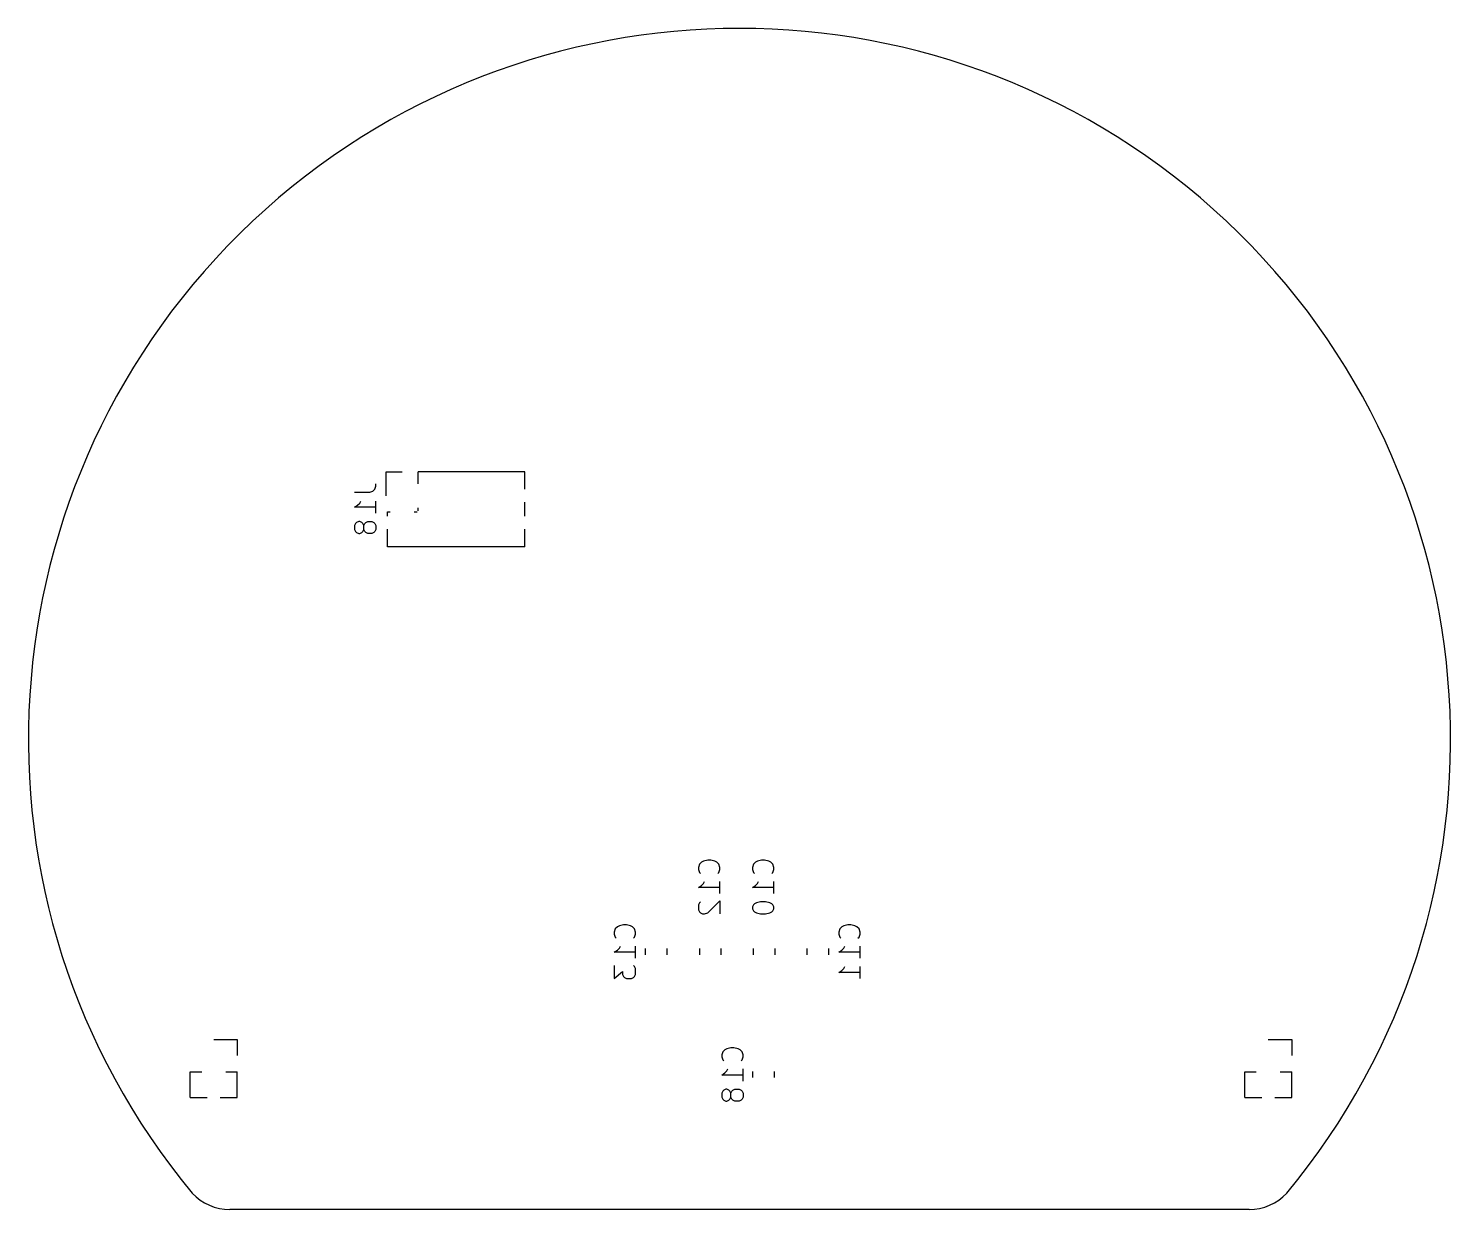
# Model space of a CAD drawing. Extents: x 116 to 183, y -93.2 to -37.6.
import ezdxf

# ---------------------------------------------------------------- set-up
doc = ezdxf.new("R2010")
doc.units = 0
doc.layers.add('BLACK', color=7, linetype='CONTINUOUS')

msp = doc.modelspace()

# ---------------------------------------------------------------- linework, layer by layer
at = {"layer": 'BLACK', "linetype": 'CONTINUOUS'}
for p, q in [((132.83, -58.47), (133.59, -58.47)), ((132.83, -59.6), (132.83, -58.47)), ((134.35, -59.036529), (134.35, -58.47)), ((139.365, -58.47), (134.35, -58.47)), ((139.365, -59.29247), (139.365, -58.47)), ((131.349819, -59.425476), (132.064104, -59.425476)), ((132.064104, -59.425476), (132.206961, -59.377857)), ((132.206961, -59.377857), (132.3022, -59.282619)), ((132.3022, -59.282619), (132.349819, -59.139762)), ((132.349819, -59.139762), (132.349819, -59.044524)), ((131.349819, -60.139762), (131.492676, -60.044524)), ((132.349819, -60.139762), (131.349819, -60.139762)), ((131.492676, -60.044524), (131.587914, -59.949286)), ((131.587914, -59.949286), (131.635533, -59.854048)), ((132.349819, -60.425476), (132.349819, -59.854048)), ((134.35, -60.306529), (134.35, -60.163471)), ((139.365, -60.56247), (139.365, -59.90753)), ((131.397438, -60.901667), (131.349819, -60.996905)), ((131.445057, -60.854048), (131.397438, -60.901667)), ((131.540295, -60.806429), (131.445057, -60.854048)), ((131.587914, -60.806429), (131.540295, -60.806429)), ((131.683152, -60.854048), (131.587914, -60.806429)), ((131.730771, -60.901667), (131.683152, -60.854048)), ((131.77839, -60.996905), (131.730771, -60.901667)), ((131.77839, -60.996905), (131.826009, -60.901667)), ((131.826009, -60.901667), (131.873628, -60.854048)), ((131.873628, -60.854048), (131.968866, -60.806429)), ((131.968866, -60.806429), (132.159342, -60.806429)), ((132.159342, -60.806429), (132.25458, -60.854048)), ((132.25458, -60.854048), (132.3022, -60.901667)), ((132.3022, -60.901667), (132.349819, -60.996905)), ((132.895, -60.36), (133.026529, -60.36)), ((132.895, -60.56247), (132.895, -60.36)), ((134.153471, -60.36), (134.296529, -60.36)), ((131.349819, -60.996905), (131.349819, -61.187381)), ((131.349819, -61.187381), (131.397438, -61.282619)), ((131.397438, -61.282619), (131.445057, -61.330238)), ((131.445057, -61.330238), (131.540295, -61.377857)), ((131.540295, -61.377857), (131.587914, -61.377857)), ((131.587914, -61.377857), (131.683152, -61.330238)), ((131.683152, -61.330238), (131.730771, -61.282619)), ((131.730771, -61.282619), (131.77839, -61.187381)), ((131.77839, -61.187381), (131.77839, -60.996905)), ((131.826009, -61.282619), (131.77839, -61.187381)), ((131.873628, -61.330238), (131.826009, -61.282619)), ((131.968866, -61.377857), (131.873628, -61.330238)), ((132.159342, -61.377857), (131.968866, -61.377857)), ((132.25458, -61.330238), (132.159342, -61.377857)), ((132.3022, -61.282619), (132.25458, -61.330238)), ((132.349819, -61.187381), (132.3022, -61.282619)), ((132.349819, -60.996905), (132.349819, -61.187381)), ((132.895, -62), (132.895, -61.17753)), ((139.365, -62), (139.365, -61.17753)), ((139.365, -62), (132.895, -62)), ((147.599678, -76.963821), (147.552059, -77.106678)), ((147.694916, -76.868583), (147.599678, -76.963821)), ((147.790154, -76.820964), (147.694916, -76.868583)), ((147.98063, -76.773345), (147.790154, -76.820964)), ((148.123487, -76.773345), (147.98063, -76.773345)), ((148.313963, -76.820964), (148.123487, -76.773345)), ((148.409201, -76.868583), (148.313963, -76.820964)), ((148.50444, -76.963821), (148.409201, -76.868583)), ((148.552059, -77.106678), (148.50444, -76.963821)), ((150.139678, -76.963821), (150.092059, -77.106678)), ((150.234916, -76.868583), (150.139678, -76.963821)), ((150.330154, -76.820964), (150.234916, -76.868583)), ((150.52063, -76.773345), (150.330154, -76.820964)), ((150.663487, -76.773345), (150.52063, -76.773345)), ((150.853963, -76.820964), (150.663487, -76.773345)), ((150.949201, -76.868583), (150.853963, -76.820964)), ((151.04444, -76.963821), (150.949201, -76.868583)), ((151.092059, -77.106678), (151.04444, -76.963821)), ((147.552059, -77.106678), (147.552059, -77.201916)), ((147.552059, -77.201916), (147.599678, -77.344773)), ((147.599678, -77.344773), (147.647297, -77.392392)), ((148.45682, -77.392392), (148.50444, -77.344773)), ((148.50444, -77.344773), (148.552059, -77.201916)), ((148.552059, -77.201916), (148.552059, -77.106678)), ((150.092059, -77.106678), (150.092059, -77.201916)), ((150.092059, -77.201916), (150.139678, -77.344773)), ((150.139678, -77.344773), (150.187297, -77.392392)), ((150.99682, -77.392392), (151.04444, -77.344773)), ((151.04444, -77.344773), (151.092059, -77.201916)), ((151.092059, -77.201916), (151.092059, -77.106678)), ((147.552059, -78.059059), (147.694916, -77.963821)), ((148.552059, -78.059059), (147.552059, -78.059059)), ((147.694916, -77.963821), (147.790154, -77.868583)), ((147.790154, -77.868583), (147.837773, -77.773345)), ((148.552059, -78.344773), (148.552059, -77.773345)), ((150.092059, -78.059059), (150.234916, -77.963821)), ((151.092059, -78.059059), (150.092059, -78.059059)), ((150.234916, -77.963821), (150.330154, -77.868583)), ((150.330154, -77.868583), (150.377773, -77.773345)), ((151.092059, -78.344773), (151.092059, -77.773345)), ((147.599678, -78.773345), (147.552059, -78.868583)), ((147.552059, -78.868583), (147.552059, -79.106678)), ((147.647297, -78.725726), (147.599678, -78.773345)), ((147.98063, -79.249535), (148.552059, -78.678107)), ((148.552059, -78.678107), (148.552059, -79.297154)), ((150.139678, -78.868583), (150.092059, -78.963821)), ((150.092059, -78.963821), (150.092059, -79.059059)), ((150.187297, -78.820964), (150.139678, -78.868583)), ((150.282535, -78.773345), (150.187297, -78.820964)), ((150.473011, -78.725726), (150.282535, -78.773345)), ((150.711106, -78.725726), (150.473011, -78.725726)), ((150.901582, -78.773345), (150.711106, -78.725726)), ((150.99682, -78.820964), (150.901582, -78.773345)), ((151.04444, -78.868583), (150.99682, -78.820964)), ((151.092059, -78.963821), (151.04444, -78.868583)), ((151.092059, -79.059059), (151.092059, -78.963821)), ((147.552059, -79.106678), (147.599678, -79.201916)), ((147.599678, -79.201916), (147.647297, -79.249535)), ((147.647297, -79.249535), (147.742535, -79.297154)), ((147.742535, -79.297154), (147.837773, -79.297154)), ((147.837773, -79.297154), (147.98063, -79.249535)), ((150.092059, -79.059059), (150.139678, -79.154297)), ((150.139678, -79.154297), (150.187297, -79.201916)), ((150.187297, -79.201916), (150.282535, -79.249535)), ((150.282535, -79.249535), (150.473011, -79.297154)), ((150.473011, -79.297154), (150.711106, -79.297154)), ((150.711106, -79.297154), (150.901582, -79.249535)), ((150.901582, -79.249535), (150.99682, -79.201916)), ((150.99682, -79.201916), (151.04444, -79.154297)), ((151.04444, -79.154297), (151.092059, -79.059059)), ((143.629678, -80.011821), (143.582059, -80.154678)), ((143.582059, -80.154678), (143.582059, -80.249916)), ((143.582059, -80.249916), (143.629678, -80.392773)), ((143.724916, -79.916583), (143.629678, -80.011821)), ((143.820154, -79.868964), (143.724916, -79.916583)), ((144.01063, -79.821345), (143.820154, -79.868964)), ((144.153487, -79.821345), (144.01063, -79.821345)), ((144.343963, -79.868964), (144.153487, -79.821345)), ((144.439201, -79.916583), (144.343963, -79.868964)), ((144.53444, -80.011821), (144.439201, -79.916583)), ((144.582059, -80.154678), (144.53444, -80.011821)), ((144.53444, -80.392773), (144.582059, -80.249916)), ((144.582059, -80.249916), (144.582059, -80.154678)), ((154.203678, -80.011821), (154.156059, -80.154678)), ((154.156059, -80.154678), (154.156059, -80.249916)), ((154.156059, -80.249916), (154.203678, -80.392773)), ((154.298916, -79.916583), (154.203678, -80.011821)), ((154.394154, -79.868964), (154.298916, -79.916583)), ((154.58463, -79.821345), (154.394154, -79.868964)), ((154.727487, -79.821345), (154.58463, -79.821345)), ((154.917963, -79.868964), (154.727487, -79.821345)), ((155.013201, -79.916583), (154.917963, -79.868964)), ((155.10844, -80.011821), (155.013201, -79.916583)), ((155.156059, -80.154678), (155.10844, -80.011821)), ((155.10844, -80.392773), (155.156059, -80.249916)), ((155.156059, -80.249916), (155.156059, -80.154678)), ((143.582059, -81.107059), (143.724916, -81.011821)), ((143.629678, -80.392773), (143.677297, -80.440392)), ((143.724916, -81.011821), (143.820154, -80.916583)), ((143.820154, -80.916583), (143.867773, -80.821345)), ((144.48682, -80.440392), (144.53444, -80.392773)), ((144.582059, -81.392773), (144.582059, -80.821345)), ((145.04724, -81.229517), (145.04724, -80.936983)), ((146.06724, -81.229517), (146.06724, -80.936983)), ((147.58724, -80.936983), (147.58724, -81.229517)), ((148.60724, -80.936983), (148.60724, -81.229517)), ((150.12724, -80.936983), (150.12724, -81.229517)), ((151.14724, -80.936983), (151.14724, -81.229517)), ((152.66724, -81.229517), (152.66724, -80.936983)), ((153.68724, -81.229517), (153.68724, -80.936983)), ((154.156059, -81.107059), (154.298916, -81.011821)), ((154.203678, -80.392773), (154.251297, -80.440392)), ((154.298916, -81.011821), (154.394154, -80.916583)), ((154.394154, -80.916583), (154.441773, -80.821345)), ((155.06082, -80.440392), (155.10844, -80.392773)), ((155.156059, -81.392773), (155.156059, -80.821345)), ((144.582059, -81.107059), (143.582059, -81.107059)), ((155.156059, -81.107059), (154.156059, -81.107059)), ((143.582059, -81.726107), (143.582059, -82.345154)), ((143.582059, -82.345154), (143.963011, -82.011821)), ((143.963011, -82.011821), (143.963011, -82.154678)), ((143.963011, -82.154678), (144.01063, -82.249916)), ((144.01063, -82.249916), (144.058249, -82.297535)), ((144.058249, -82.297535), (144.153487, -82.345154)), ((144.153487, -82.345154), (144.391582, -82.345154)), ((144.391582, -82.345154), (144.48682, -82.297535)), ((144.53444, -81.773726), (144.48682, -81.726107)), ((144.48682, -82.297535), (144.53444, -82.249916)), ((144.582059, -81.868964), (144.53444, -81.773726)), ((144.53444, -82.249916), (144.582059, -82.154678)), ((144.582059, -82.154678), (144.582059, -81.868964)), ((154.156059, -82.05944), (154.298916, -81.964202)), ((155.156059, -82.05944), (154.156059, -82.05944)), ((154.298916, -81.964202), (154.394154, -81.868964)), ((154.394154, -81.868964), (154.441773, -81.773726)), ((155.156059, -82.345154), (155.156059, -81.773726)), ((124.714, -85.219), (125.824, -85.219)), ((125.824, -85.219), (125.824, -85.979)), ((148.789676, -85.701333), (148.694438, -85.796571)), ((148.884914, -85.653714), (148.789676, -85.701333)), ((149.07539, -85.606095), (148.884914, -85.653714)), ((149.218247, -85.606095), (149.07539, -85.606095)), ((149.408723, -85.653714), (149.218247, -85.606095)), ((149.503961, -85.701333), (149.408723, -85.653714)), ((149.5992, -85.796571), (149.503961, -85.701333)), ((174.387, -85.219), (175.497, -85.219)), ((175.497, -85.219), (175.497, -85.979)), ((148.694438, -85.796571), (148.646819, -85.939428)), ((148.646819, -85.939428), (148.646819, -86.034666)), ((148.646819, -86.034666), (148.694438, -86.177523)), ((148.694438, -86.177523), (148.742057, -86.225142)), ((149.55158, -86.225142), (149.5992, -86.177523)), ((149.646819, -85.939428), (149.5992, -85.796571)), ((149.5992, -86.177523), (149.646819, -86.034666)), ((149.646819, -86.034666), (149.646819, -85.939428)), ((123.604, -86.739), (124.150529, -86.739)), ((123.604, -87.944), (123.604, -86.739)), ((125.277471, -86.739), (125.824, -86.739)), ((125.824, -87.944), (125.824, -86.739)), ((148.646819, -86.891809), (148.789676, -86.796571)), ((149.646819, -86.891809), (148.646819, -86.891809)), ((148.789676, -86.796571), (148.884914, -86.701333)), ((148.884914, -86.701333), (148.932533, -86.606095)), ((149.646819, -87.177523), (149.646819, -86.606095)), ((150.112, -87.014267), (150.112, -86.721733)), ((151.132, -87.014267), (151.132, -86.721733)), ((173.277, -86.739), (173.823529, -86.739)), ((173.277, -87.944), (173.277, -86.739)), ((174.950471, -86.739), (175.497, -86.739)), ((175.497, -87.944), (175.497, -86.739)), ((148.694438, -87.653714), (148.646819, -87.748952)), ((148.646819, -87.748952), (148.646819, -87.939428)), ((148.742057, -87.606095), (148.694438, -87.653714)), ((148.837295, -87.558476), (148.742057, -87.606095)), ((148.884914, -87.558476), (148.837295, -87.558476)), ((148.980152, -87.606095), (148.884914, -87.558476)), ((149.027771, -87.653714), (148.980152, -87.606095)), ((149.07539, -87.748952), (149.027771, -87.653714)), ((149.07539, -87.748952), (149.123009, -87.653714)), ((149.07539, -87.939428), (149.07539, -87.748952)), ((149.123009, -87.653714), (149.170628, -87.606095)), ((149.170628, -87.606095), (149.265866, -87.558476)), ((149.265866, -87.558476), (149.456342, -87.558476)), ((149.456342, -87.558476), (149.55158, -87.606095)), ((149.55158, -87.606095), (149.5992, -87.653714)), ((149.5992, -87.653714), (149.646819, -87.748952)), ((149.646819, -87.748952), (149.646819, -87.939428)), ((123.604, -87.944), (124.40647, -87.944)), ((125.02153, -87.944), (125.824, -87.944)), ((148.646819, -87.939428), (148.694438, -88.034666)), ((148.694438, -88.034666), (148.742057, -88.082285)), ((148.742057, -88.082285), (148.837295, -88.129904)), ((148.837295, -88.129904), (148.884914, -88.129904)), ((148.884914, -88.129904), (148.980152, -88.082285)), ((148.980152, -88.082285), (149.027771, -88.034666)), ((149.027771, -88.034666), (149.07539, -87.939428)), ((149.123009, -88.034666), (149.07539, -87.939428)), ((149.170628, -88.082285), (149.123009, -88.034666)), ((149.265866, -88.129904), (149.170628, -88.082285)), ((149.456342, -88.129904), (149.265866, -88.129904)), ((149.55158, -88.082285), (149.456342, -88.129904)), ((149.5992, -88.034666), (149.55158, -88.082285)), ((149.646819, -87.939428), (149.5992, -88.034666)), ((173.277, -87.944), (174.07947, -87.944)), ((174.69453, -87.944), (175.497, -87.944)), ((173.482, -93.231331), (125.476, -93.231331))]:
    msp.add_line(p, q, dxfattribs=at)
at = {"layer": 'BLACK'}
for centre, radius, start, end in [((149.479, -71.074279), 33.493849, -399.67094232, -140.32905768), ((125.476, -90.805), 2.426331, -137.1210964, -90), ((173.482, -90.805), 2.426332, -90, -42.8789036)]:
    msp.add_arc(centre, radius, start, end, dxfattribs=at)

doc.saveas('drawing.dxf')
